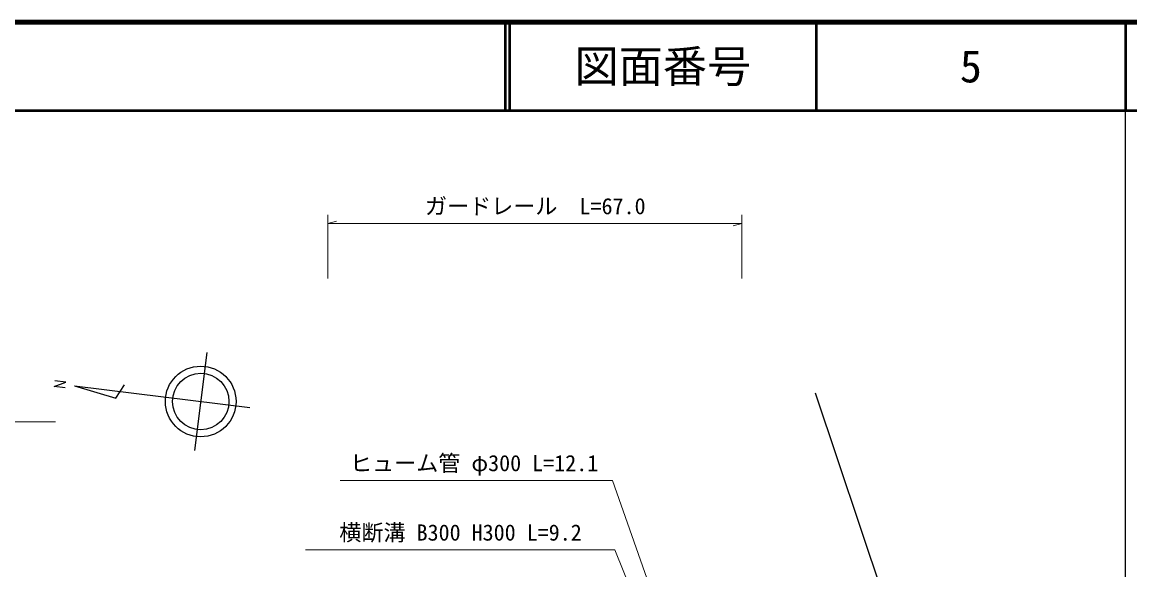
# Model space of a CAD drawing. Units: millimetres, scale not verified. Extents: x 40000 to 680000, y 20000 to 380000.
# Drawn here: x 454073 to 579500, y 317930 to 380000 of the extents above; entities that cross this region are included whole.
import ezdxf
from ezdxf.enums import TextEntityAlignment as Align

# ---------------------------------------------------------------- set-up
doc = ezdxf.new("R2010")
doc.units = ezdxf.units.MM
doc.header["$LTSCALE"] = 1000
for name, color, linetype, lineweight in [('M-BMK-SRVR', 3, 'Continuous', 25), ('M-STR-HTXT', 7, 'Continuous', 13), ('M-TTL', 2, 'Continuous', 140), ('M-TTL-BAND', 7, 'Continuous', 25), ('M-TTL-LINE', 7, 'Continuous', 50)]:
    doc.layers.add(name, color=color, linetype=linetype, lineweight=lineweight)
doc.layers.add('M-TTL-TXT', color=7, linetype='Continuous')
doc.styles.add('ＭＳ ゴシック', font='')
doc.styles.get('ＭＳ ゴシック').set_extended_font_data('MS Gothic')

msp = doc.modelspace()

# ---------------------------------------------------------------- linework, layer by layer
at = {"layer": 'M-BMK-SRVR'}
for p, q in [((474978, 342570), (473606, 331454)), ((460001, 338776), (464667, 337394)), ((460001, 338776), (479850, 336326)), ((464667, 337394), (465657, 338884)), ((543856, 337998), (559451, 291546))]:
    msp.add_line(p, q, dxfattribs=at)
msp.add_lwpolyline([(458925, 338557), (457700, 338709), (459007, 339193), (457776, 339338)], dxfattribs=at)
for radius in [4000, 3200]:
    msp.add_circle((474292, 337012), radius, dxfattribs=at)
at = {"layer": 'M-STR-HTXT'}
for p, q in [((488674, 350939), (488674, 358180)), ((535568, 358180), (535568, 350939)), ((488674, 357180), (489674, 357460)), ((488674, 357180), (535568, 357180)), ((535568, 357180), (534568, 356900))]:
    msp.add_line(p, q, dxfattribs=at)
for points in [[(409563, 310362), (420974, 334707), (457849, 334707)], [(535543, 286480), (520934, 328061), (490080, 328061)], [(534794, 286355), (521184, 320195), (486163, 320195)]]:
    msp.add_lwpolyline(points, dxfattribs=at)
at = {"layer": 'M-TTL'}
msp.add_line((680000, 380000), (40000, 380000), dxfattribs=at)
at = {"layer": 'M-TTL-BAND'}
msp.add_line((579000, 20000), (579000, 370000), dxfattribs=at)
at = {"layer": 'M-TTL-LINE'}
for p, q in [((508747, 380000), (508747, 370000)), ((509247, 380000), (509247, 370000)), ((543997, 380000), (543997, 370000)), ((579000, 380000), (579000, 370000)), ((40000, 370000), (680000, 370000))]:
    msp.add_line(p, q, dxfattribs=at)

# ---------------------------------------------------------------- texts
at = {"layer": 'M-STR-HTXT', "style": 'ＭＳ ゴシック'}
for s, p in [('ガードレール\u3000L=67.0', (499683, 357680)), ('ヒューム管 φ300 L=12.1', (491194, 328561)), ('横断溝 B300 H300 L=9.2', (489986, 320695))]:
    msp.add_text(s, height=1833, dxfattribs=at).set_placement(p, align=Align.BOTTOM_LEFT)
at = {"layer": 'M-TTL-TXT', "style": 'ＭＳ ゴシック'}
for s, p in [('図面番号', (526622, 375000)), ('5', (561497, 375000))]:
    msp.add_text(s, height=3666, dxfattribs=at).set_placement(p, align=Align.MIDDLE_CENTER)

doc.saveas('drawing.dxf')
